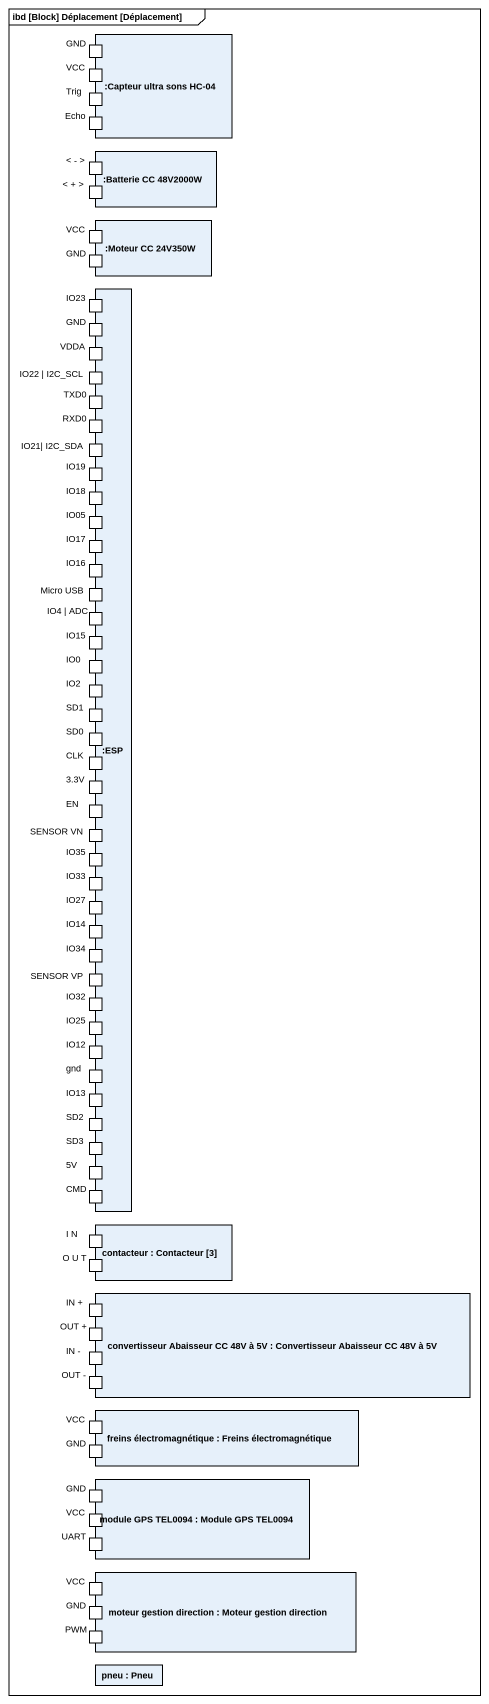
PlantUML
@startuml
mainframe ibd [Block] Déplacement [Déplacement]
rectangle ":Capteur ultra sons HC-04" as Capteur_ultra_sons_HC_04 {
  port GND
  port VCC
  port Trig
  port Echo
}
rectangle ":Batterie CC 48V2000W" as Batterie_CC_48V2000W {
  port "< - >" as port1
  port "< + >" as port2
}
rectangle ":Moteur CC 24V350W" as Moteur_CC_24V350W {
  port "VCC" as VCC_2
  port "GND" as GND_2
}
rectangle ":ESP" as ESP {
  port IO23
  port "GND" as GND_3
  port VDDA
  port "IO22 | I2C_SCL" as IO22_I2C_SCL
  port TXD0
  port RXD0
  port "IO21| I2C_SDA" as IO21_I2C_SDA
  port IO19
  port IO18
  port IO05
  port IO17
  port IO16
  port "Micro USB" as Micro_USB
  port "IO4 | ADC" as IO4_ADC
  port IO15
  port IO0
  port IO2
  port SD1
  port SD0
  port CLK
  port "3.3V" as p3_3V
  port EN
  port "SENSOR VN" as SENSOR_VN
  port IO35
  port IO33
  port IO27
  port IO14
  port IO34
  port "SENSOR VP" as SENSOR_VP
  port IO32
  port IO25
  port IO12
  port gnd
  port IO13
  port SD2
  port SD3
  port "5V" as p5V
  port CMD
}
rectangle "contacteur : Contacteur [3]" as contacteur {
  port "I N" as I_N
  port "O U T" as O_U_T
}
rectangle "convertisseur Abaisseur CC 48V à 5V : Convertisseur Abaisseur CC 48V à 5V" as convertisseur_Abaisseur_CC {
  port "IN +" as IN
  port "OUT +" as OUT
  port "IN -" as IN_2
  port "OUT -" as OUT_2
}
rectangle "freins électromagnétique : Freins électromagnétique" as freins_électromagnétique {
  port "VCC" as VCC_3
  port "GND" as GND_4
}
rectangle "module GPS TEL0094 : Module GPS TEL0094" as module_GPS_TEL0094 {
  port "GND" as GND_5
  port "VCC" as VCC_4
  port UART
}
rectangle "moteur gestion direction : Moteur gestion direction" as moteur_gestion_direction {
  port "VCC" as VCC_5
  port "GND" as GND_6
  port PWM
}
rectangle "pneu : Pneu" as pneu
@enduml
